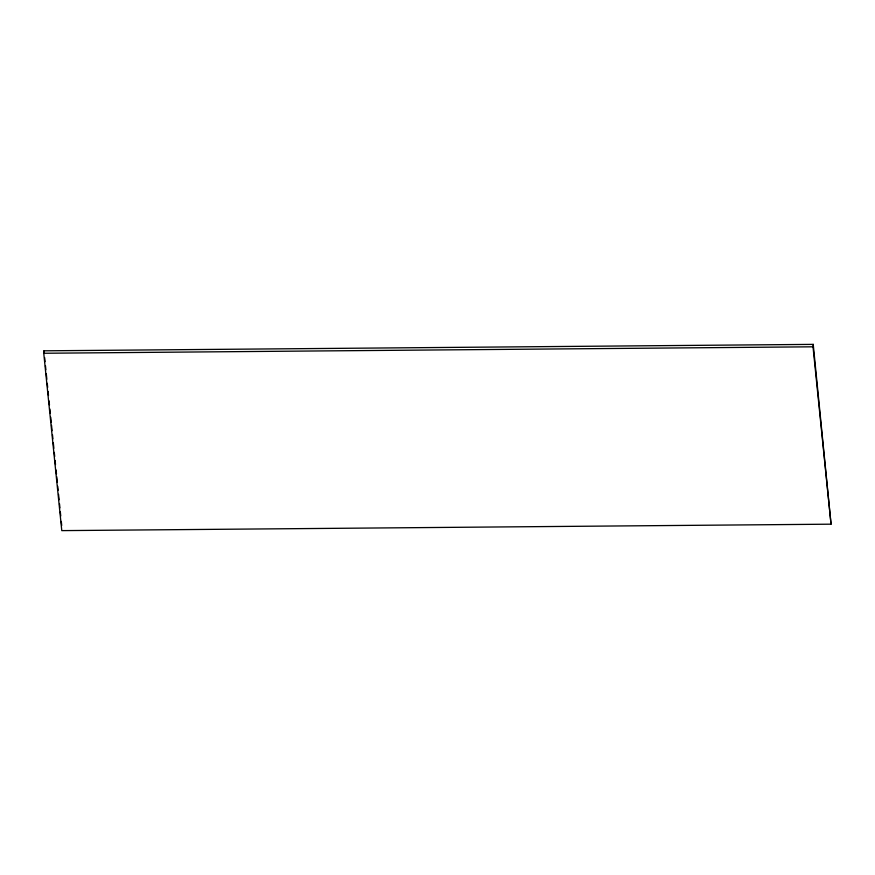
<?xml version="1.0" encoding="UTF-8"?>
<svg xmlns="http://www.w3.org/2000/svg" width="875" height="875" viewBox="0 0 875 875"><rect width="100%" height="100%" fill="white"/><g stroke="black" fill="none" stroke-linecap="round" stroke-linejoin="round"><path stroke-width="1.31" d="M43.75 353.259L43.958 350.82L813.225 344.378L831.042 524.18L61.775 530.622L43.75 353.259L813.017 346.806L813.225 344.378M813.017 346.806L831.042 524.18M43.958 350.82L44.231 353.533M44.647 357.591L45.062 361.659M45.467 365.717L45.883 369.775M46.298 373.844L46.845 379.258M47.261 383.316L47.677 387.384M48.092 391.442L48.497 395.5M49.055 400.925L49.459 404.983M49.875 409.041L50.291 413.109M50.706 417.167L51.253 422.581M51.527 425.294L52.073 430.708M52.489 434.766L52.905 438.834M53.32 442.892L53.867 448.306M54.283 452.375L54.698 456.433M55.103 460.491L55.519 464.559M56.066 469.973L56.481 474.031M56.755 476.744L57.312 482.158M57.717 486.216L58.133 490.284M58.548 494.342L59.095 499.756M59.511 503.825L59.927 507.883M60.331 511.941L60.747 516.009M61.305 521.423L61.709 525.481"/></g></svg>
